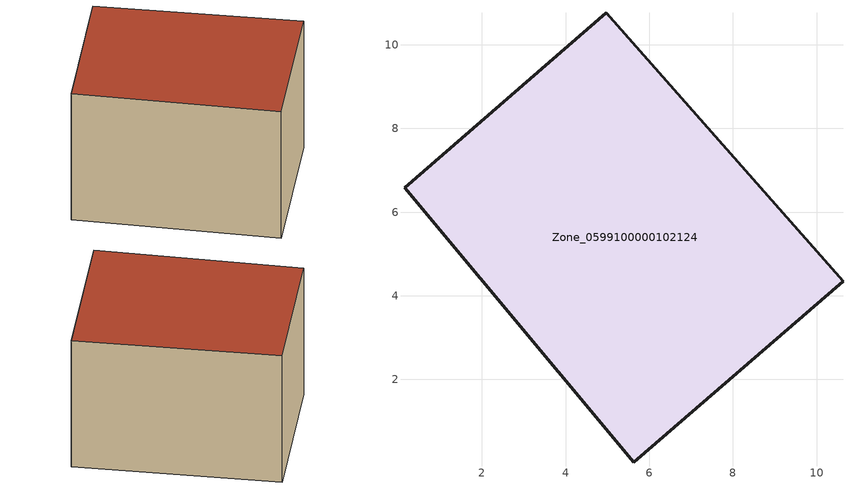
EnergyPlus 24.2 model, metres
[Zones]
Zone_0599100000102124
 floor ground (C_G): 5.63,0.02 0.15,6.58 4.97,10.76 10.63,4.35 z0
 wall outside (C_F): 0.15,6.58 5.63,0.02 10.63,4.35 4.97,10.76 0.15,6.58 z0:6.11
 roof outside (C_R): 10.63,4.35 4.97,10.76 0.15,6.58 5.63,0.02 z6.11
[BUILDING]
Pand.0599100000102124: North Axis=0; Terrain=City; Loads Convergence Tolerance Value=0.04; Temperature Convergence Tolerance Value=0.4; Solar Distribution=FullExterior; Maximum Number of Warmup Days=25; Minimum Number of Warmup Days=1
[Site:Location]
Rotterdam.The.Hague.AP_ZH_NLD Design_Conditions: Latitude=51.96; Longitude=4.45; Time Zone=1; Elevation=-4.5
[SITE:GROUNDTEMPERATURE:BUILDINGSURFACE]
18, 18, 18, 18, 18, 18, 18, 18, 18, 18, 18, 18
[MATERIAL] Thermal Absorptance=0.9; Solar Absorptance=0.7; Visible Absorptance=0.7
Name | Roughness | Thickness | Conductivity | Density | Specific Heat
G.TC.1946 | MediumSmooth | 0.15 | 1 | 540 | 1210
F.TC.1946 | Rough | 0.3 | 0.857143 | 1920 | 840
R.TC.1946 | MediumRough | 0.2 | 0.909091 | 1500 | 1000
[CONSTRUCTION]
C_G: G.TC.1946
C_F: F.TC.1946
C_R: R.TC.1946
[ZONE]
Zone_0599100000102124: Type=1; Multiplier=1; Ceiling Height=Autocalculate; Volume=Autocalculate; Floor Area=autocalculate; Part of Total Floor Area=Yes
[ZONEINFILTRATION:DESIGNFLOWRATE]
Infil_Zone_0599100000102124: Zone or ZoneList or Space or SpaceList=Zone_0599100000102124; Schedule=AlwaysOn; Design Flow Rate Calculation Method=Flow/Area; Flow Rate per Floor Area=0.003; Constant Term Coefficient=1; Temperature Term Coefficient=0; Velocity Term Coefficient=0; Velocity Squared Term Coefficient=0
[HVACTEMPLATE:ZONE:IDEALLOADSAIRSYSTEM]
Zone_0599100000102124: Maximum Heating Supply Air Temperature=50; Minimum Cooling Supply Air Temperature=13; Maximum Heating Supply Air Humidity Ratio=0.0156; Minimum Cooling Supply Air Humidity Ratio=0.0077; Heating Limit=NoLimit; Cooling Limit=NoLimit; Dehumidification Control Type=ConstantSensibleHeatRatio; Cooling Sensible Heat Ratio=0.7; Dehumidification Setpoint=60; Humidification Control Type=None; Humidification Setpoint=30; Outdoor Air Method=None; Outdoor Air Flow Rate per Person=0.00944; Outdoor Air Flow Rate per Zone Floor Area=0; Outdoor Air Flow Rate per Zone=0; Demand Controlled Ventilation Type=None; Outdoor Air Economizer Type=NoEconomizer; Heat Recovery Type=None; Sensible Heat Recovery Effectiveness=0.7; Latent Heat Recovery Effectiveness=0.65
[ZONECONTROL:THERMOSTAT]
ThermostatControl_Zone_0599100000102124: Zone or ZoneList=Zone_0599100000102124; Control Type Schedule=DualSetpointControlType; Control 1=Thermostat_Zone_0599100000102124; Temperature Difference Between Cutout And Setpoint=0
[THERMOSTATSETPOINT:DUALSETPOINT]
Thermostat_Zone_0599100000102124: Heating Setpoint Temperature Schedule=HeatingSetpoint_Zone_0599100000102124; Cooling Setpoint Temperature Schedule=CoolingSetpoint_Zone_0599100000102124
[SCHEDULE:COMPACT]
HeatingSetpoint_Zone_0599100000102124: Through: 12/31, For: AllDays, Until: 24:00, 21
CoolingSetpoint_Zone_0599100000102124: Through: 12/31, For: AllDays, Until: 24:00, 24
DualSetpointControlType: Through: 12/31, For: AllDays, Until: 24:00, 4
AlwaysOn: Through: 12/31, For: AllDays, Until: 24:00, 1
